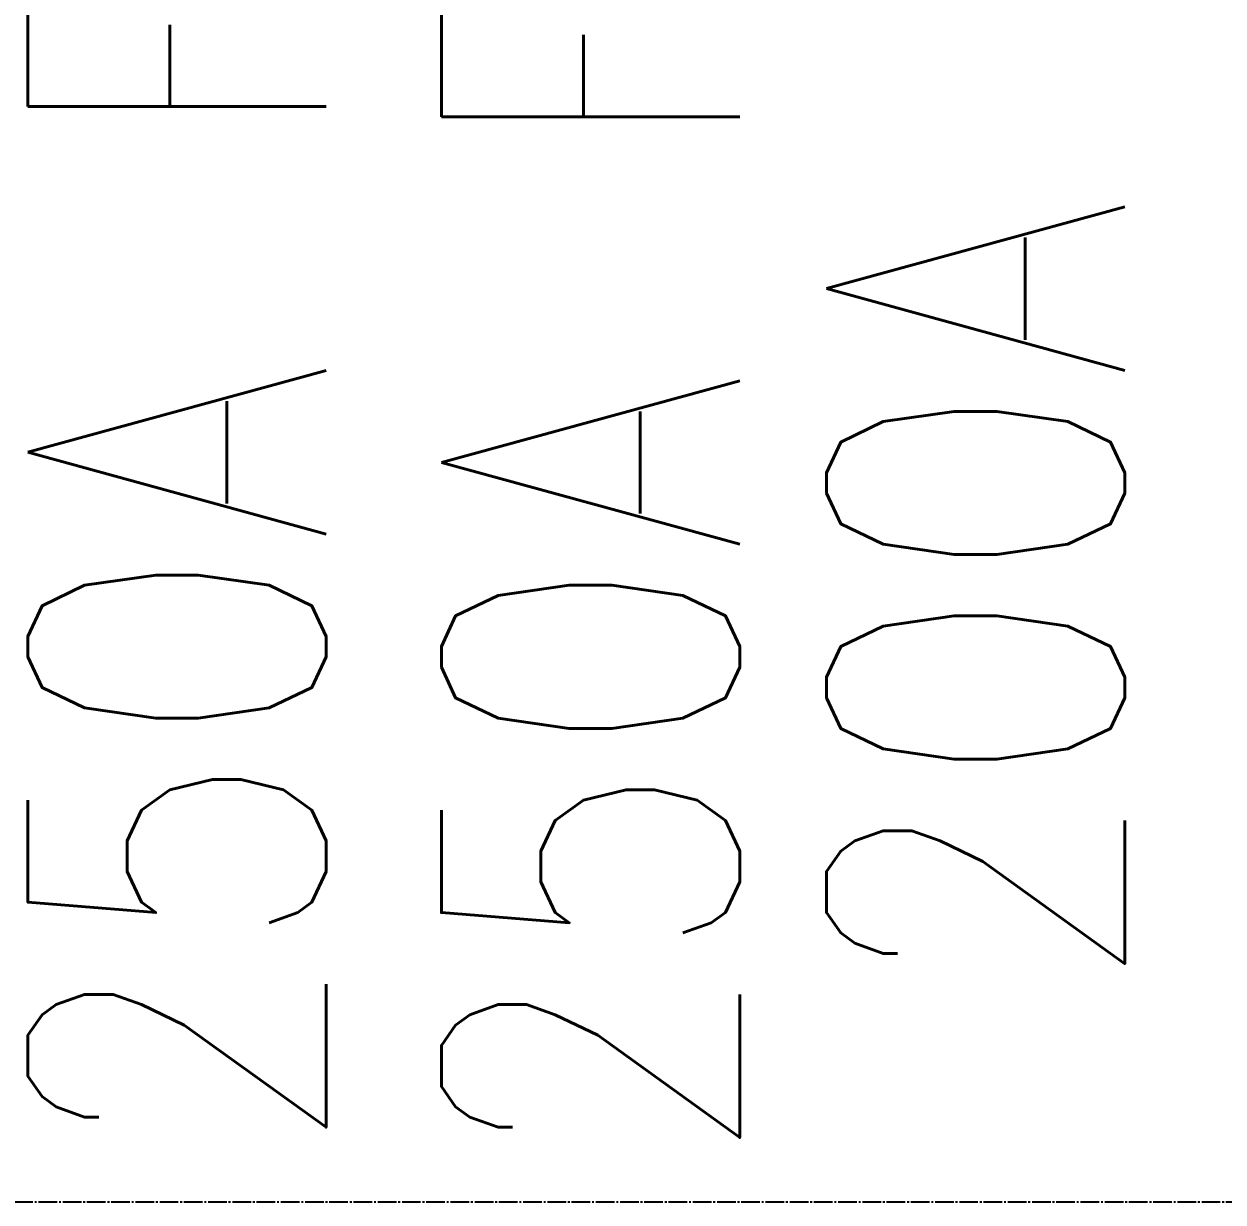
# Model space of a CAD drawing. Extents: x -18238 to -8686, y -1229 to 9502.
# Drawn here: x -16783.1 to -16622.3, y 1822.5 to 1980.4 of the extents above; entities that cross this region are included whole.
import ezdxf
from ezdxf.enums import TextEntityAlignment as Align

# ---------------------------------------------------------------- set-up
doc = ezdxf.new("R2010")
doc.units = 0
doc.linetypes.add('X-CUB3-LR20$0$COL-CEN-LIN', pattern=[3.25, 2.5, -0.25, 0.25, -0.25])
doc.layers.add('188K-SM-07-C3-LR1-MECH-PIPE-Y2257103$0$P-TXT', color=53, linetype='Continuous')
doc.layers.add('X-CUB3-LR20$0$CCL', color=8, linetype='X-CUB3-LR20$0$COL-CEN-LIN')
doc.styles.add('188K-SM-07-C3-LR1-MECH-PIPE-Y2257103$0$Standard', font='txt.shx', dxfattribs={"bigfont": 'chineset.shx'})

# ---------------------------------------------------------------- blocks, each defined once
blk = doc.blocks.new('X-CUB3-LR20$0$CUB3-LR10')
at = {"layer": 'X-CUB3-LR20$0$CCL'}
blk.add_line((720, 2542.459), (-5160, 2542.459), dxfattribs=at)
blk = doc.blocks.new('X-CUB3-LR20')
at = {"layer": 'X-CUB3-LR20$0$CCL'}
blk.add_blockref('X-CUB3-LR20$0$CUB3-LR10', (-12838.15, -720), dxfattribs=at)
blk = doc.blocks.new('188K-SM-07-C3-LR1-MECH-PIPE-Y2257103')
at = {"layer": '188K-SM-07-C3-LR1-MECH-PIPE-Y2257103$0$P-TXT', "style": '188K-SM-07-C3-LR1-MECH-PIPE-Y2257103$0$Standard', "width": 0.8}
for s, p in [('250A FSS', (-16762.58, 2043.4)), ('250A FSR', (-16707.11, 2043.4)), ('200A DR', (-16655.47, 2043.4))]:
    blk.add_text(s, height=40, rotation=90, dxfattribs=at).set_placement(p, align=Align.MIDDLE_RIGHT)

msp = doc.modelspace()

# ---------------------------------------------------------------- block references
for name in ['X-CUB3-LR20', '188K-SM-07-C3-LR1-MECH-PIPE-Y2257103']:
    msp.add_blockref(name, (0, 0))

doc.saveas('drawing.dxf')
